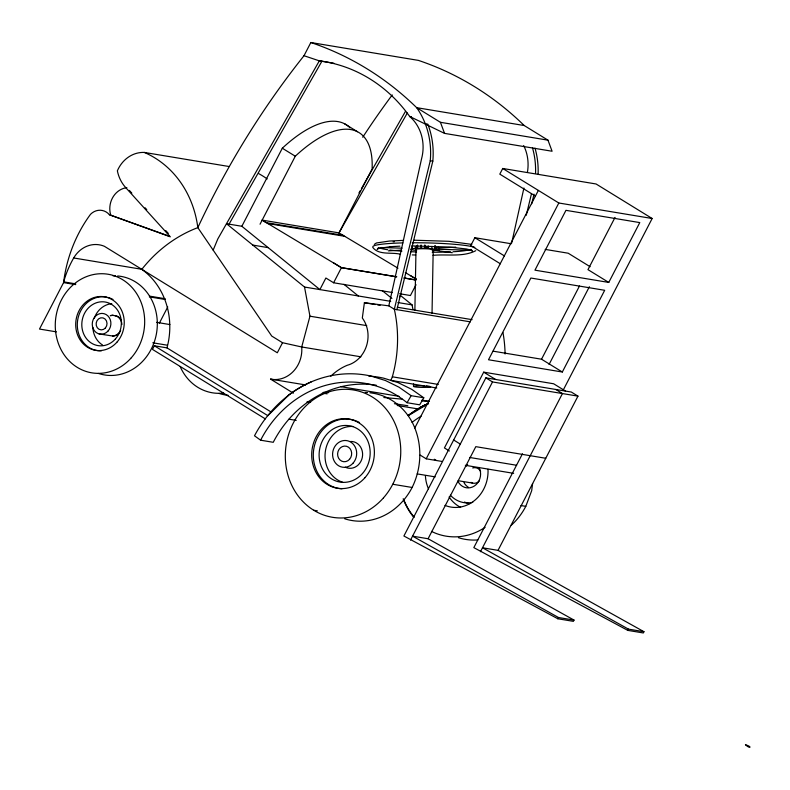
<?xml version="1.0" encoding="UTF-8"?>
<svg xmlns="http://www.w3.org/2000/svg" width="790" height="790" viewBox="0 0 790 790"><rect width="100%" height="100%" fill="white"/><g stroke="black" fill="none" stroke-linecap="round" stroke-linejoin="round"><path stroke-width="1.19" d="M410.909 248.969L412.321 248.672L412.36 246.529M413.486 386.419L413.526 383.979M414.878 310.579L415.994 249.423M412.321 248.672L417.535 248.267L417.594 245.048M417.535 248.267L420.981 248.188L421.04 244.979M420.981 248.188L424.694 248.208L424.753 244.999M432.999 250.825L439.112 249.828L428.407 248.317L428.447 246.174M431.873 248.514L431.913 246.371M432.031 313.334L433.197 249.719M434.856 248.781L434.915 245.572M438.598 249.462L438.638 247.319M439.112 249.828L439.151 247.685M439.092 247.724L438.845 249.265M369.898 392.788A64.523 57.532 -80.6 0 1 412.676 423.154C422.551 443.309 422.018 467.423 412.133 487.469A64.523 57.532 -80.6 0 1 344.726 518.803M532.598 483.5L531.7 490.659L525.794 506.351A64.523 57.532 -80.6 0 1 511.249 525.261M470.396 321.866L394.329 309.236L388.808 305.839L364.387 302.738L362.324 318.005A29.191 26.03 -80.6 0 1 347.136 365.316A57.69 51.439 -80.6 0 0 330.773 376.198M56.416 331.859L39.5 329.055L63.575 282.613L64.464 276.441A132.157 117.848 -80.6 0 1 90.514 214.307A15.138 13.499 -80.6 0 1 109.405 214.742L169.297 236.2M388.808 305.839L421.613 158.602A40.251 35.896 -80.6 0 0 409.674 116.466A157.358 140.324 -80.6 0 0 319.338 60.85L304.002 55.725A810.372 722.623 -80.6 0 0 197.826 227.629A139.079 124.02 -80.6 0 0 141.805 269.341A71.07 63.378 -80.6 0 1 166.976 347.876L271.138 412.005M511.663 243.073L523.928 188.01M304.002 55.725L310.845 42.522A332.215 296.25 -80.6 0 1 416.656 107.667A75.386 67.219 -80.6 0 1 430.254 160.735L394.329 309.236A125.452 111.864 -80.6 0 1 392.344 376.8L390.853 380.385L436.771 388.018M396.896 309.66L432.811 161.16A75.386 67.219 -80.6 0 0 427.805 124.129M526.259 215.295L531.473 193.738M531.719 203.741L534.03 194.162M392.423 292.537L333.607 282.771L325.885 278.011L319.891 289.584L241.849 226.276L226.483 223.718L304.525 287.037L309.957 316.197L301.711 346.978A28.865 25.734 -80.6 0 1 270.545 379.121L293.366 393.173M213.162 250.124L217.823 238.916L319.338 60.85L333.963 63.279M378.45 247.695L377.689 248.969M121.927 324.453A10.438 9.302 -80.6 0 0 117.364 316.494L117.434 316.365M159.363 323.15L167.757 306.954M166.976 347.876L154.336 345.773L152.46 349.387L265.312 418.878M241.849 226.276L282.307 148.224A117.137 49.819 -58.4 0 1 350.029 127.802M260.048 224.212L295.292 156.213A117.137 49.819 -58.4 0 1 372.11 168.971L338.989 232.882L262.171 220.124L266.19 222.661L343.067 235.311M360.921 356.813L301.711 346.978L282.524 342.712L277.31 352.775L104.379 246.292A28.114 25.073 -80.6 0 0 73.697 257.975A93.477 83.355 -80.6 0 0 64.79 278.129L63.674 281.872L75.761 283.877M333.607 282.771L341.428 267.672L396.679 276.767M399.434 297.079L401.073 293.929M416.014 284.746L410.425 295.529L399.622 293.732M563.191 390.142L652.155 218.504L596.075 183.981L502.736 168.477L499.803 174.136L535.432 196.078M511.229 243.755L474.859 237.711L470.781 245.572L500.347 263.771M538.365 190.42L414.582 428.348M420.132 455.079L426.215 458.812L558.816 203L652.155 218.504M565.521 391.09L553.642 383.772L483.697 372.159L444.424 447.93L449.372 450.981M522.467 453.786L473.832 547.618L627.783 630.381L643.307 632.958L643.959 631.704L628.435 629.126L482.502 547.776L498.026 550.354L577.964 396.136L571.338 392.047L485.87 377.857L403.897 536.005L557.849 618.768L573.372 621.345L574.024 620.091L428.081 538.74L412.558 536.163L558.5 617.513L574.024 620.091M410.524 540.093L492.506 381.945L577.964 396.136M428.081 538.74L475.817 446.656L545.752 458.269M493.138 351.175L541.535 359.213L579.475 286.019M615.045 217.408L587.967 269.637L608.764 282.435L639.782 222.592L565.956 210.338L534.949 270.17L608.764 282.435M549.07 364.466L589.37 286.731M562.322 372.011L604.686 290.295L530.87 278.031L488.506 359.756L562.322 372.011L541.535 359.213M480.458 551.706L562.44 393.558L555.805 389.47M557.849 618.768L558.5 617.513M627.783 630.381L628.435 629.126M229.051 224.153L321.895 61.274M358.966 192.938L360.181 190.795M361.405 188.652L405.389 111.499M338.92 233.011L407.334 113M438.885 249.285L470.159 250.223M407.048 402.712L411.146 395.691L423.796 397.785L419.697 404.816L407.048 402.712A111.094 99.056 -80.6 0 0 260.601 440.198L254.499 435.784C266.961 412.192 286.908 392.502 311.467 381.777M288.172 395.662L267.869 415.678L154.336 345.773M287.975 395.543L288.844 394.872A119.379 106.453 -80.6 0 1 371.014 376.07L385.411 380.513L399.019 387.199L411.146 395.691M374.312 244.416L375.951 243.202M377.087 249.403L379.22 247.833M475.768 250.697C463.029 257.343 446.933 253.965 433.038 255.338M410.464 413.782A119.379 106.453 -80.6 0 0 409.042 414.829L408.173 415.5L420.023 407.551A119.379 106.453 -80.6 0 1 424.615 405.053M408.371 415.619L428.486 403.631M411.175 413.259A119.379 106.453 -80.6 0 1 417.772 408.894L428.457 403.394M420.023 407.551L428.486 403.325M378.637 248.267L377.966 248.524L390.339 246.687L389.816 246.717L399.928 246.154M376.632 242.945L389.391 241.049L403.572 240.377M110.679 315.674L113.088 315.25M112.535 336.046L114.955 335.612A10.438 9.302 -80.6 0 0 120.663 330.595M388.394 250.874L401.577 250.144M436.011 248.228L455.702 247.142M414.138 240.209L449.066 241.315L471.798 244.396M411.728 245.897L448.967 247.023L466.377 248.978L471.265 250.163L470.603 249.887L472.301 251.092L470.998 249.334M424.694 248.208L428.407 248.317M381.195 247.547L402.08 248.169M412.262 254.913L415.728 255.012M323.722 392.225L328.62 392.66M383.822 397.518L402.219 399.147M421.85 400.876L429.207 401.527M416.685 250.539L410.948 249.68M400.402 254.232C391.86 251.99 378.943 255.437 372.91 247.596M452.305 252.731L433.206 250.045A1.432 1.126 -82 0 0 433.799 250.015M323.643 393.055L326.082 393.42M394.407 403.7L407.828 405.724M415.896 279.937L403.888 277.962L415.846 280.035M310.845 42.522L418.394 60.386A332.215 296.25 -80.6 0 1 524.205 125.531L547.974 140.166L552.092 151.245L444.543 133.382L409.674 116.466L411.383 116.752M524.205 125.531L416.656 107.667L440.425 122.302L547.974 140.166M425.247 123.704L426.956 123.981M430.254 160.735L432.811 161.16M109.405 214.742L170.314 236.822L125.59 187.457A35.412 31.57 -80.6 0 1 117.364 170.828A30.79 27.462 -80.6 0 1 144.333 152.44L228.922 166.493M545.169 249.393L568.198 253.215L590.11 266.704M267.909 223.55L344.726 236.309M252.82 245.088L268.185 247.645M262.171 220.124L341.428 267.672L396.639 276.846M304.525 287.037L390.704 301.346M397.893 302.54L412.074 304.891L412.943 309.562M397.39 307.261L472.104 319.664M364.387 302.738L375.26 304.535M377.679 304.94L380.099 305.345M73.697 257.975L142.575 269.42M309.957 316.197L366.748 325.628M149.478 296.122L165.189 298.729M63.575 282.613L75.652 284.617M149.369 296.862L165.08 299.469M156.588 322.35L169.889 324.562M392.344 376.8L438.272 384.424M152.796 342.791L167.302 345.2M99.076 333.933L112.921 336.046A10.438 9.302 -80.6 0 0 119.547 332.797M341.033 386.685L399.029 396.323M421.988 400.135L429.247 401.34M270.545 379.121L305.592 384.937M322.31 393.045L327.139 393.845M397.232 405.487L417.772 408.894M306.974 401.873L310.608 402.475M288.972 419.184L296.22 420.389M469.566 457.45L516.591 465.261M426.215 458.812L442.341 461.498M465.34 465.31L513.648 473.338M260.601 440.198L273.241 442.301A111.094 99.056 -80.6 0 1 376.208 385.184M417.16 473.891L435.231 476.893M458.131 480.695L472.588 483.095M392.768 484.26L412.133 487.469M520.956 505.551L525.794 506.351M313.699 510.231L317.333 510.844M115.123 315.526L117.364 316.494M498.026 550.354L643.959 631.704M338.989 232.882L397.992 268.185M405.31 272.56L416.36 279.166L410.533 275.68M502.736 168.477L558.816 203M344.499 123.744L357.485 131.742M474.859 237.711L504.415 255.911M282.307 148.224L295.292 156.213M333.706 262.922L341.428 267.672M483.697 372.159L495.577 379.467M485.87 377.857L492.506 381.945M453.667 439.99L460.294 444.079M282.524 342.712L271.75 336.076L197.826 227.629A99.501 88.727 -80.6 0 0 144.333 152.44M434.273 459.247L436.297 460.491M423.796 397.785L411.669 389.302L398.051 382.607L383.654 378.163A119.379 106.453 -80.6 0 0 368.762 376.05M400.589 295.569L412.074 304.891M382.35 290.69L391.919 298.462M343.936 284.311L358.295 295.964M129.353 190.42L131.841 193.155M145.093 207.78L146.752 209.607M165.801 230.631L168.29 233.376M440.425 122.302L444.543 133.382M479.046 467.443A13.47 12.018 -80.6 0 1 474.484 485.929A13.47 12.018 -80.6 0 1 458.052 481.525M350.671 441.462A13.47 12.018 -80.6 0 1 362.304 457.44A13.47 12.018 -80.6 0 1 345.358 467.216M477.841 539.935A64.523 57.532 -80.6 0 1 458.398 537.674M485.1 527.325A64.523 57.532 -80.6 0 1 431.459 531.384M413.921 517.45A64.523 57.532 -80.6 0 1 403.167 498.776M365.257 392.521A64.523 57.532 -80.6 0 1 367.577 392.6M121.137 320.197A10.438 9.302 -80.6 0 0 117.749 316.494L112.703 315.24A10.438 9.302 -80.6 0 0 110.284 315.674M110.689 214.949A20.422 18.219 -80.6 0 1 126.864 187.674M342.663 482.265A28.539 25.448 -80.6 0 1 325.559 450.122A28.539 25.448 -80.6 0 1 353.021 426.482M102.572 345.032A22.1 19.711 -80.6 0 1 92.865 327.406M94.227 318.321A22.1 19.711 -80.6 0 1 111.775 303.676M342.011 488.803A35.036 31.235 -80.6 0 1 314.598 445.175A35.036 31.235 -80.6 0 1 359.559 422.581M468.342 487.282A13.47 12.018 -80.6 0 1 463.977 482.502M466.031 466.238A13.47 12.018 -80.6 0 1 467.65 464.678M472.716 467.957A7.861 7.011 -80.6 0 1 480.597 471.363M479.402 480.853A7.861 7.011 -80.6 0 1 470.899 482.364M412.034 422.383A111.094 99.056 -80.6 0 1 421.149 416.113M258.784 173.662A99.501 88.727 -80.6 0 1 267.208 178.945M488.003 469.28A35.036 31.235 -80.6 0 1 444.987 505.383M428.466 488.842A35.036 31.235 -80.6 0 1 425.405 475.758M460.6 507.348A35.036 31.235 -80.6 0 1 449.076 496.979M108.082 297.494A27.127 24.194 -80.6 0 1 112.99 299.479M101.347 350.859A27.127 24.194 -80.6 0 1 77.469 321.609A27.127 24.194 -80.6 0 1 107.065 297.247M502.983 332.61A125.452 111.864 -80.6 0 1 505.087 354.019M413.99 516.917A64.523 57.532 -80.6 0 1 403.651 499.339M362.738 137.243A810.372 722.623 -80.6 0 1 392.235 94.928M523.691 145.567A40.251 35.896 -80.6 0 1 527.434 172.171M535.018 148.165A75.386 67.219 -80.6 0 1 538.108 173.839M117.7 275.967A49.968 44.556 -80.6 0 1 156.262 334.644A49.968 44.556 -80.6 0 1 98.414 373.443M113.039 275.838A49.968 44.556 -80.6 0 1 115.37 275.829M223.629 393.055A49.968 44.556 -80.6 0 1 180.16 366.53M472.756 502.361A28.539 25.448 -80.6 0 1 450.32 495.162M469.793 503.625A28.539 25.448 -80.6 0 1 464.481 502.055M532.46 147.73A75.386 67.219 -80.6 0 1 535.551 173.415M228.113 395.286A49.968 44.556 -80.6 0 1 218.998 393.41M416.3 249.64A8.601 0.82 1.1 0 1 425.672 248.781A8.601 0.82 1.1 0 1 432.071 250.114M430.688 386.725A8.601 0.82 1.1 0 1 421.386 387.376A8.601 0.82 1.1 0 1 413.604 386.28A8.601 0.82 1.1 0 1 424.26 385.826M426.343 385.945A8.601 0.82 1.1 0 1 429.513 386.3M425.366 245.374A1.432 1.412 53.6 0 0 425.563 247.102L425.85 247.339A1.432 1.412 53.6 0 0 427.272 247.379L427.578 247.161A1.432 1.412 53.6 0 0 428.012 246.164M372.831 246.855A51.913 4.928 1.1 0 1 402.9 242.905M412.202 242.767A51.913 4.928 1.1 0 1 474.8 247.379M435.29 245.986A1.432 0.879 86.8 0 0 435.399 247.724L435.576 247.981A1.432 0.879 86.8 0 0 436.455 248.1L436.643 247.902A1.432 0.879 86.8 0 0 436.791 247.625M393.144 241.849A1.432 1.126 -82 0 1 394.279 241.789M417.09 245.433A1.432 1.126 -82 0 1 416.873 247.171L416.636 247.408A1.432 1.126 -82 0 1 415.51 247.468L415.273 247.26A1.432 1.126 -82 0 1 415.106 246.974M468.549 249.956A46.185 4.385 1.1 0 1 453.055 251.753M450.596 251.882A46.185 4.385 1.1 0 1 432.229 252.237M416.567 251.941A46.185 4.385 1.1 0 1 410.731 251.704M401.883 251.171A46.185 4.385 1.1 0 1 389.914 250.025M387.742 249.729A46.185 4.385 1.1 0 1 380.207 248.129M745.484 744.733C749.937 749.226 752.969 746.945 745.484 744.733M353.081 463.138A13.47 12.018 -80.6 0 0 347.867 440.84A13.47 12.018 -80.6 0 0 332.965 457.746A13.47 12.018 -80.6 0 0 353.081 463.138M383.476 497.858A64.523 57.532 -80.6 0 0 358.502 391.05A64.523 57.532 -80.6 0 0 287.135 472.015A64.523 57.532 -80.6 0 0 383.476 497.858M105.396 327.988A6.093 5.431 -80.6 0 0 103.036 317.906A6.093 5.431 -80.6 0 0 96.301 325.539A6.093 5.431 -80.6 0 0 105.396 327.988M362.531 473.467A28.539 25.448 -80.6 0 0 351.481 426.225A28.539 25.448 -80.6 0 0 319.911 462.031A28.539 25.448 -80.6 0 0 362.531 473.467M365 477.654A35.036 31.235 -80.6 0 0 351.441 419.658A35.036 31.235 -80.6 0 0 312.682 463.612A35.036 31.235 -80.6 0 0 365 477.654M108.112 330.961A10.438 9.302 -80.6 0 0 104.083 313.689A10.438 9.302 -80.6 0 0 92.539 326.784A10.438 9.302 -80.6 0 0 108.112 330.961M115.429 338.959A22.1 19.711 -80.6 0 0 106.877 302.373A22.1 19.711 -80.6 0 0 82.427 330.101A22.1 19.711 -80.6 0 0 115.429 338.959M131.288 357.791A49.968 44.556 -80.6 0 0 111.953 275.078A49.968 44.556 -80.6 0 0 56.683 337.774A49.968 44.556 -80.6 0 0 131.288 357.791M349.565 459.296A7.861 7.011 -80.6 0 0 346.524 446.281A7.861 7.011 -80.6 0 0 337.824 456.146A7.861 7.011 -80.6 0 0 349.565 459.296M116.979 342.139A27.127 24.194 -80.6 0 0 106.482 297.228A27.127 24.194 -80.6 0 0 76.472 331.267A27.127 24.194 -80.6 0 0 116.979 342.139"/></g></svg>
